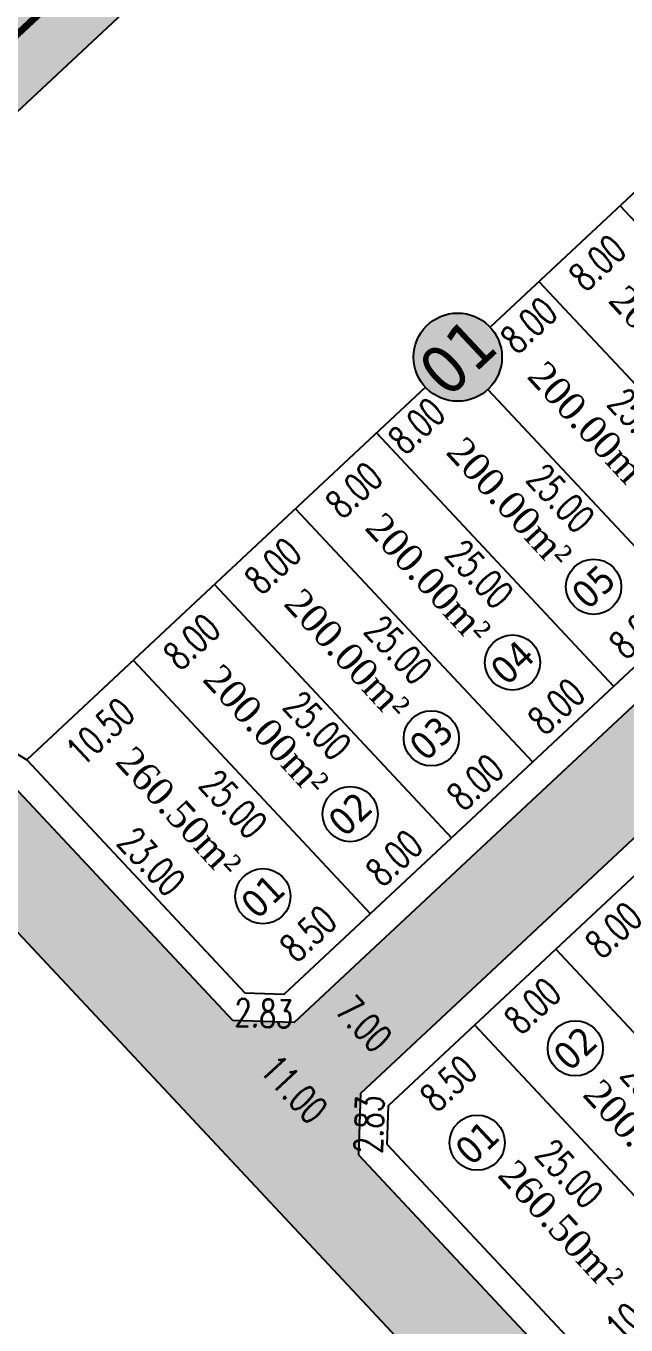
# Model space of a CAD drawing. Header units: metres. Extents: x 437145 to 438174, y 9614495 to 9615043.
# Drawn here: x 437211.2 to 437254.4, y 9614677.4 to 9614771.1 of the extents above; entities that cross this region are included whole.
import ezdxf

# ---------------------------------------------------------------- set-up
doc = ezdxf.new("R2010")
doc.units = ezdxf.units.M
doc.header["$PDMODE"] = 35
doc.header["$PDSIZE"] = 0.1
doc.linetypes.add('HIDDEN', pattern=[9.525, 6.35, -3.175])
for name, color, linetype in [('COTAS', 10, 'Continuous'), ('Layer3', 1, 'Continuous'), ('M_FIO', 32, 'Continuous'), ('ÁREA', 7, 'Continuous')]:
    doc.layers.add(name, color=color, linetype=linetype)
doc.styles.add('COTAS', font='romans.shx', dxfattribs={"width": 0.7})
doc.styles.add('tahoma', font='tahoma.ttf')
doc.styles.add('ÁREA', font='times.ttf', dxfattribs={"height": 2})
doc.dimstyles.new('C-75', dxfattribs={"dimtxt": 2, "dimasz": 0.2, "dimexe": 0, "dimexo": 0, "dimgap": 1, "dimtad": 0, "dimzin": 4, "dimdsep": 46, "dimtxsty": 'COTAS', "dimblk1": 'BOL-COT', "dimblk2": 'BOL-COT', "dimsah": 1, "dimcen": 0.1, "dimse1": 1, "dimse2": 1, "dimsd1": 1, "dimsd2": 1, "dimclrd": 8, "dimclre": 256, "dimaunit": 1, "dimadec": 3, "dimazin": 0, "dimtfac": 0.5, "dimtix": 1, "dimtmove": 0, "dimatfit": 3, "dimldrblk": 'BOL-COT', "dimfxl": 1, "dimtolj": 1, "dimtzin": 0, "dimarcsym": 0})

# ---------------------------------------------------------------- blocks, each defined once
blk = doc.blocks.new('*D14')
at = {"layer": 'Defpoints', "color": 0, "transparency": 16777216}
for p in [(2437.273, 1163.543), (2437.272, 1161.543), (2445.77, 1161.541)]:
    blk.add_point(p, dxfattribs=at)
at = {"layer": 'Layer3', "transparency": 16777216, "insert": (2441.521, 1163.542), "char_height": 2, "attachment_point": 5, "rotation": 359.98901, "style": 'COTAS'}
blk.add_mtext('\\A1;8.50', dxfattribs=at)
blk = doc.blocks.new('BOL-COT')
at = {"layer": 'COTAS'}
for p, q in [((-2, 0), (2, 0)), ((0, -3), (0, 3))]:
    blk.add_line(p, q, dxfattribs=at)
blk.add_circle((0, 0), 0.4, dxfattribs=at)
blk = doc.blocks.new('*D34')
at = {"layer": 'Defpoints', "color": 0, "transparency": 16777216}
for p in [(2437.273, 1150.543), (2445.773, 1150.543), (2445.773, 1148.746)]:
    blk.add_point(p, dxfattribs=at)
at = {"layer": 'Layer3', "transparency": 16777216, "insert": (2441.523, 1148.746), "char_height": 2, "attachment_point": 5, "rotation": 0.00204, "style": 'COTAS'}
blk.add_mtext('\\A1;8.50', dxfattribs=at)
blk = doc.blocks.new('*D84')
at = {"layer": 'Defpoints', "color": 0, "transparency": 16777216}
for p in [(2445.771, 1186.543), (2443.961, 1161.543), (2445.772, 1161.543)]:
    blk.add_point(p, dxfattribs=at)
at = {"layer": 'Layer3', "transparency": 16777216, "insert": (2443.961, 1174.043), "char_height": 2, "attachment_point": 5, "rotation": 270.00204, "style": 'COTAS'}
blk.add_mtext('\\A1;25.00', dxfattribs=at)
blk = doc.blocks.new('*D125')
at = {"layer": 'Defpoints', "color": 0, "transparency": 16777216}
for p in [(2445.774, 1127.514), (2435.274, 1125.543), (2445.774, 1125.543)]:
    blk.add_point(p, dxfattribs=at)
at = {"layer": 'Layer3', "transparency": 16777216, "insert": (2440.524, 1127.514), "char_height": 2, "attachment_point": 5, "rotation": 0.00204, "style": 'COTAS'}
blk.add_mtext('\\A1;10.50', dxfattribs=at)
blk = doc.blocks.new('*D174')
at = {"layer": 'Defpoints', "color": 0, "transparency": 16777216}
for p in [(2445.773, 1150.543), (2453.773, 1150.544), (2453.773, 1148.694)]:
    blk.add_point(p, dxfattribs=at)
at = {"layer": 'Layer3', "transparency": 16777216, "insert": (2449.773, 1148.694), "char_height": 2, "attachment_point": 5, "rotation": 0.00203, "style": 'COTAS'}
blk.add_mtext('\\A1;8.00', dxfattribs=at)
blk = doc.blocks.new('*D175')
at = {"layer": 'Defpoints', "color": 0, "transparency": 16777216}
for p in [(2453.773, 1150.544), (2461.773, 1150.544), (2461.773, 1148.694)]:
    blk.add_point(p, dxfattribs=at)
at = {"layer": 'Layer3', "transparency": 16777216, "insert": (2457.773, 1148.694), "char_height": 2, "attachment_point": 5, "rotation": 0.00203, "style": 'COTAS'}
blk.add_mtext('\\A1;8.00', dxfattribs=at)
blk = doc.blocks.new('*D178')
at = {"layer": 'Defpoints', "color": 0, "transparency": 16777216}
for p in [(2454.176, 1150.539), (2451.857, 1125.539), (2454.177, 1125.539)]:
    blk.add_point(p, dxfattribs=at)
at = {"layer": 'Layer3', "transparency": 16777216, "insert": (2451.857, 1138.039), "char_height": 2, "attachment_point": 5, "rotation": 270.00204, "style": 'COTAS'}
blk.add_mtext('\\A1;25.00', dxfattribs=at)
blk = doc.blocks.new('*D179')
at = {"layer": 'Defpoints', "color": 0, "transparency": 16777216}
for p in [(2462.176, 1150.539), (2459.857, 1125.539), (2462.177, 1125.539)]:
    blk.add_point(p, dxfattribs=at)
at = {"layer": 'Layer3', "transparency": 16777216, "insert": (2459.857, 1138.039), "char_height": 2, "attachment_point": 5, "rotation": 270.00204, "style": 'COTAS'}
blk.add_mtext('\\A1;25.00', dxfattribs=at)
blk = doc.blocks.new('*D180')
at = {"layer": 'Defpoints', "color": 0, "transparency": 16777216}
for p in [(2462.176, 1150.539), (2459.857, 1125.539), (2462.177, 1125.539)]:
    blk.add_point(p, dxfattribs=at)
at = {"layer": 'Layer3', "transparency": 16777216, "insert": (2459.857, 1138.039), "char_height": 2, "attachment_point": 5, "rotation": 270.00204, "style": 'COTAS'}
blk.add_mtext('\\A1;25.00', dxfattribs=at)
blk = doc.blocks.new('*D184')
at = {"layer": 'Defpoints', "color": 0, "transparency": 16777216}
for p in [(2445.773, 1150.543), (2443.454, 1125.543), (2445.774, 1125.543)]:
    blk.add_point(p, dxfattribs=at)
at = {"layer": 'Layer3', "transparency": 16777216, "insert": (2443.454, 1138.043), "char_height": 2, "attachment_point": 5, "rotation": 270.00204, "style": 'COTAS'}
blk.add_mtext('\\A1;25.00', dxfattribs=at)
blk = doc.blocks.new('*D215')
at = {"layer": 'Defpoints', "color": 0, "transparency": 16777216}
for p in [(2435.271, 1186.543), (2445.769, 1186.545), (2445.769, 1184.407)]:
    blk.add_point(p, dxfattribs=at)
at = {"layer": 'Layer3', "transparency": 16777216, "insert": (2440.521, 1184.406), "char_height": 2, "attachment_point": 5, "rotation": 0.0128, "style": 'COTAS'}
blk.add_mtext('\\A1;10.50', dxfattribs=at)
blk = doc.blocks.new('*D229')
at = {"layer": 'Defpoints', "color": 0, "transparency": 16777216}
for p in [(2453.772, 1163.293), (2445.772, 1161.543), (2453.772, 1161.544)]:
    blk.add_point(p, dxfattribs=at)
at = {"layer": 'Layer3', "transparency": 16777216, "insert": (2449.772, 1163.292), "char_height": 2, "attachment_point": 5, "rotation": 0.00204, "style": 'COTAS'}
blk.add_mtext('\\A1;8.00', dxfattribs=at)
blk = doc.blocks.new('*D231')
at = {"layer": 'Defpoints', "color": 0, "transparency": 16777216}
for p in [(2453.771, 1186.544), (2452.25, 1161.544), (2453.772, 1161.544)]:
    blk.add_point(p, dxfattribs=at)
at = {"layer": 'Layer3', "transparency": 16777216, "insert": (2452.249, 1174.044), "char_height": 2, "attachment_point": 5, "rotation": 270.00204, "style": 'COTAS'}
blk.add_mtext('\\A1;25.00', dxfattribs=at)
blk = doc.blocks.new('*D232')
at = {"layer": 'Defpoints', "color": 0, "transparency": 16777216}
for p in [(2445.771, 1186.543), (2453.771, 1186.544), (2453.771, 1184.64)]:
    blk.add_point(p, dxfattribs=at)
at = {"layer": 'Layer3', "transparency": 16777216, "insert": (2449.771, 1184.639), "char_height": 2, "attachment_point": 5, "rotation": 0.00204, "style": 'COTAS'}
blk.add_mtext('\\A1;8.00', dxfattribs=at)
blk = doc.blocks.new('*D233')
at = {"layer": 'Defpoints', "color": 0, "transparency": 16777216}
for p in [(2461.772, 1163.293), (2453.772, 1161.544), (2461.772, 1161.544)]:
    blk.add_point(p, dxfattribs=at)
at = {"layer": 'Layer3', "transparency": 16777216, "insert": (2457.772, 1163.293), "char_height": 2, "attachment_point": 5, "rotation": 0.00204, "style": 'COTAS'}
blk.add_mtext('\\A1;8.00', dxfattribs=at)
blk = doc.blocks.new('*D234')
at = {"layer": 'Defpoints', "color": 0, "transparency": 16777216}
for p in [(2461.771, 1186.544), (2460.25, 1161.544), (2461.772, 1161.544)]:
    blk.add_point(p, dxfattribs=at)
at = {"layer": 'Layer3', "transparency": 16777216, "insert": (2460.249, 1174.044), "char_height": 2, "attachment_point": 5, "rotation": 270.00204, "style": 'COTAS'}
blk.add_mtext('\\A1;25.00', dxfattribs=at)
blk = doc.blocks.new('*D235')
at = {"layer": 'Defpoints', "color": 0, "transparency": 16777216}
for p in [(2453.771, 1186.544), (2461.771, 1186.544), (2461.771, 1184.64)]:
    blk.add_point(p, dxfattribs=at)
at = {"layer": 'Layer3', "transparency": 16777216, "insert": (2457.771, 1184.64), "char_height": 2, "attachment_point": 5, "rotation": 0.00204, "style": 'COTAS'}
blk.add_mtext('\\A1;8.00', dxfattribs=at)
blk = doc.blocks.new('*D236')
at = {"layer": 'Defpoints', "color": 0, "transparency": 16777216}
for p in [(2469.772, 1163.293), (2461.772, 1161.544), (2469.772, 1161.544)]:
    blk.add_point(p, dxfattribs=at)
at = {"layer": 'Layer3', "transparency": 16777216, "insert": (2465.772, 1163.293), "char_height": 2, "attachment_point": 5, "rotation": 0.00204, "style": 'COTAS'}
blk.add_mtext('\\A1;8.00', dxfattribs=at)
blk = doc.blocks.new('*D237')
at = {"layer": 'Defpoints', "color": 0, "transparency": 16777216}
for p in [(2469.771, 1186.544), (2468.25, 1161.544), (2469.772, 1161.544)]:
    blk.add_point(p, dxfattribs=at)
at = {"layer": 'Layer3', "transparency": 16777216, "insert": (2468.249, 1174.044), "char_height": 2, "attachment_point": 5, "rotation": 270.00204, "style": 'COTAS'}
blk.add_mtext('\\A1;25.00', dxfattribs=at)
blk = doc.blocks.new('*D238')
at = {"layer": 'Defpoints', "color": 0, "transparency": 16777216}
for p in [(2461.771, 1186.544), (2469.771, 1186.544), (2469.771, 1184.64)]:
    blk.add_point(p, dxfattribs=at)
at = {"layer": 'Layer3', "transparency": 16777216, "insert": (2465.771, 1184.64), "char_height": 2, "attachment_point": 5, "rotation": 0.00204, "style": 'COTAS'}
blk.add_mtext('\\A1;8.00', dxfattribs=at)
blk = doc.blocks.new('*D239')
at = {"layer": 'Defpoints', "color": 0, "transparency": 16777216}
for p in [(2477.772, 1163.293), (2469.772, 1161.544), (2477.772, 1161.545)]:
    blk.add_point(p, dxfattribs=at)
at = {"layer": 'Layer3', "transparency": 16777216, "insert": (2473.772, 1163.293), "char_height": 2, "attachment_point": 5, "rotation": 0.00204, "style": 'COTAS'}
blk.add_mtext('\\A1;8.00', dxfattribs=at)
blk = doc.blocks.new('*D240')
at = {"layer": 'Defpoints', "color": 0, "transparency": 16777216}
for p in [(2477.771, 1186.545), (2476.25, 1161.544), (2477.772, 1161.545)]:
    blk.add_point(p, dxfattribs=at)
at = {"layer": 'Layer3', "transparency": 16777216, "insert": (2476.249, 1174.044), "char_height": 2, "attachment_point": 5, "rotation": 270.00204, "style": 'COTAS'}
blk.add_mtext('\\A1;25.00', dxfattribs=at)
blk = doc.blocks.new('*D242')
at = {"layer": 'Defpoints', "color": 0, "transparency": 16777216}
for p in [(2485.771, 1186.545), (2484.25, 1161.545), (2485.772, 1161.545)]:
    blk.add_point(p, dxfattribs=at)
at = {"layer": 'Layer3', "transparency": 16777216, "insert": (2484.249, 1174.045), "char_height": 2, "attachment_point": 5, "rotation": 270.00204, "style": 'COTAS'}
blk.add_mtext('\\A1;25.00', dxfattribs=at)
blk = doc.blocks.new('*D244')
at = {"layer": 'Defpoints', "color": 0, "transparency": 16777216}
for p in [(2493.771, 1186.545), (2492.25, 1161.545), (2493.772, 1161.545)]:
    blk.add_point(p, dxfattribs=at)
at = {"layer": 'Layer3', "transparency": 16777216, "insert": (2492.249, 1174.045), "char_height": 2, "attachment_point": 5, "rotation": 270.00204, "style": 'COTAS'}
blk.add_mtext('\\A1;25.00', dxfattribs=at)
blk = doc.blocks.new('*D245')
at = {"layer": 'Defpoints', "color": 0, "transparency": 16777216}
for p in [(2485.771, 1186.545), (2493.771, 1186.545), (2493.771, 1184.641)]:
    blk.add_point(p, dxfattribs=at)
at = {"layer": 'Layer3', "transparency": 16777216, "insert": (2489.771, 1184.641), "char_height": 2, "attachment_point": 5, "rotation": 0.00204, "style": 'COTAS'}
blk.add_mtext('\\A1;8.00', dxfattribs=at)
blk = doc.blocks.new('*D248')
at = {"layer": 'Defpoints', "color": 0, "transparency": 16777216}
for p in [(2493.771, 1186.545), (2501.771, 1186.545), (2501.771, 1184.641)]:
    blk.add_point(p, dxfattribs=at)
at = {"layer": 'Layer3', "transparency": 16777216, "insert": (2497.771, 1184.641), "char_height": 2, "attachment_point": 5, "rotation": 0.00204, "style": 'COTAS'}
blk.add_mtext('\\A1;8.00', dxfattribs=at)
blk = doc.blocks.new('*D361')
at = {"layer": 'Defpoints', "color": 0, "transparency": 16777216}
for p in [(2437.273, 1150.543), (2434.325, 1149.491), (2435.273, 1148.543)]:
    blk.add_point(p, dxfattribs=at)
at = {"layer": 'Layer3', "transparency": 16777216, "insert": (2435.325, 1150.491), "char_height": 2, "attachment_point": 5, "rotation": 45.00204, "style": 'COTAS'}
blk.add_mtext('\\A1;2.83', dxfattribs=at)
blk = doc.blocks.new('*D362')
at = {"layer": 'Defpoints', "color": 0, "transparency": 16777216}
for p in [(2435.272, 1163.543), (2437.272, 1161.543), (2436.256, 1160.527)]:
    blk.add_point(p, dxfattribs=at)
at = {"layer": 'Layer3', "transparency": 16777216, "insert": (2435.256, 1161.527), "char_height": 2, "attachment_point": 5, "rotation": 314.99665, "style": 'COTAS'}
blk.add_mtext('\\A1;2.83', dxfattribs=at)
blk = doc.blocks.new('*D850')
at = {"layer": 'Defpoints', "color": 0, "transparency": 16777216}
for p in [(2435.271, 1186.543), (2435.272, 1163.543), (2436.831, 1163.543)]:
    blk.add_point(p, dxfattribs=at)
at = {"layer": 'Layer3', "transparency": 16777216, "insert": (2436.831, 1175.043), "char_height": 2, "attachment_point": 5, "rotation": 270.00204, "style": 'COTAS'}
blk.add_mtext('\\A1;23.00', dxfattribs=at)
blk = doc.blocks.new('*D867')
at = {"layer": 'Defpoints', "color": 0, "transparency": 16777216}
for p in [(2477.751, 1185.862), (2485.751, 1185.863), (2485.751, 1184.724)]:
    blk.add_point(p, dxfattribs=at)
at = {"layer": 'Layer3', "transparency": 16777216, "insert": (2483.089, 1184.724), "char_height": 2, "attachment_point": 5, "rotation": 0.00189, "style": 'COTAS'}
blk.add_mtext('\\A1;8.00', dxfattribs=at)
blk = doc.blocks.new('*D868')
at = {"layer": 'Defpoints', "color": 0, "transparency": 16777216}
for p in [(2466.89, 1186.083), (2474.89, 1186.084), (2474.89, 1184.945)]:
    blk.add_point(p, dxfattribs=at)
at = {"layer": 'Layer3', "transparency": 16777216, "insert": (2472.228, 1184.945), "char_height": 2, "attachment_point": 5, "rotation": 0.00189, "style": 'COTAS'}
blk.add_mtext('\\A1;8.00', dxfattribs=at)
blk = doc.blocks.new('*D898')
at = {"layer": 'Defpoints', "color": 0, "transparency": 16777216}
for p in [(2437.272, 1161.543), (2433.111, 1150.543), (2437.273, 1150.543)]:
    blk.add_point(p, dxfattribs=at)
at = {"layer": 'Layer3', "transparency": 16777216, "insert": (2433.111, 1156.043), "char_height": 2, "attachment_point": 5, "rotation": 270.00204, "style": 'COTAS'}
blk.add_mtext('\\A1;11.00', dxfattribs=at)
blk = doc.blocks.new('*D899')
at = {"layer": 'Defpoints', "color": 0, "transparency": 16777216}
for p in [(2437.804, 1159.543), (2437.805, 1152.543), (2440.013, 1152.543)]:
    blk.add_point(p, dxfattribs=at)
at = {"layer": 'Layer3', "transparency": 16777216, "insert": (2440.013, 1156.043), "char_height": 2, "attachment_point": 5, "rotation": 270.00204, "style": 'COTAS'}
blk.add_mtext('\\A1;7.00', dxfattribs=at)
blk = doc.blocks.new('atutu')
h = blk.add_hatch(color=252)
h.dxf.hatch_style = 1
h.paths.add_polyline_path([(2863.271, 1159.558), (2832.441, 1159.557), (2829.27, 1162.729), (2829.271, 1186.557), (2822.271, 1186.557), (2822.27, 1162.728), (2819.098, 1159.557), (2712.444, 1159.553), (2709.272, 1162.724), (2709.271, 1186.548), (2702.271, 1186.553), (2702.272, 1162.724), (2699.101, 1159.552), (2531.944, 1159.546), (2528.772, 1162.718), (2528.771, 1186.546), (2521.771, 1186.546), (2521.772, 1162.718), (2518.601, 1159.546), (2436.444, 1159.543), (2433.273, 1162.713), (2433.273, 1186.282), (2426.273, 1186.282), (2426.282, 928.758), (2433.282, 928.743), (2433.28, 991.384), (2436.439, 994.543), (2521.437, 994.546), (2521.437, 994.546), (2524.218, 994.546), (2531.218, 994.546), (2534.78, 994.547), (2534.769, 994.547), (2792.107, 994.556), (2795.278, 991.384), (2795.281, 928.756), (2802.281, 928.756), (2802.278, 991.395), (2805.439, 994.556), (2853.118, 994.558), (2856.278, 991.397), (2856.281, 928.758), (2863.271, 928.758)])
h.paths.add_polyline_path([(2612.273, 1149.378), (2612.278, 1004.721), (2609.106, 1001.549), (2561.45, 1001.548), (2558.278, 1004.719), (2558.273, 1149.376), (2561.444, 1152.548), (2609.101, 1152.549)], flags=16)
h.paths.add_polyline_path([(2619.273, 1149.378), (2622.444, 1152.55), (2670.101, 1152.551), (2673.273, 1149.38), (2673.278, 1004.723), (2670.106, 1001.551), (2622.45, 1001.55), (2619.278, 1004.721)], flags=16)
h.paths.add_polyline_path([(2551.273, 1149.376), (2551.278, 1004.719), (2548.106, 1001.547), (2500.45, 1001.545), (2497.278, 1004.717), (2497.273, 1149.374), (2500.444, 1152.545), (2548.101, 1152.547)], flags=16)
h.paths.add_polyline_path([(2680.273, 1149.38), (2683.444, 1152.552), (2731.101, 1152.554), (2734.273, 1149.382), (2734.278, 1004.725), (2731.106, 1001.554), (2683.45, 1001.552), (2680.278, 1004.723)], flags=16)
h.paths.add_polyline_path([(2490.273, 1149.373), (2490.278, 1004.717), (2487.106, 1001.545), (2436.452, 1001.543), (2433.279, 1004.716), (2433.274, 1149.373), (2436.444, 1152.543), (2487.101, 1152.545)], flags=16)
h.paths.add_polyline_path([(2741.273, 1149.382), (2744.444, 1152.554), (2792.101, 1152.556), (2795.273, 1149.384), (2795.278, 1004.727), (2792.106, 1001.556), (2744.45, 1001.554), (2741.278, 1004.725)], flags=16)
h.paths.add_polyline_path([(2802.273, 1149.384), (2805.444, 1152.556), (2853.101, 1152.558), (2856.273, 1149.386), (2856.278, 1004.73), (2853.106, 1001.558), (2805.45, 1001.556), (2802.278, 1004.728)], flags=16)
at = {"layer": 'Layer3', "ltscale": 5}
h = blk.add_hatch(dxfattribs=at)
h.set_pattern_fill('AR-SAND', color=49, scale=0.1)
h.set_pattern_definition([(37.5, (-475087.59496, -9591321.84182), (-0.006299335811, 0.1926823769013), [0, -0.152, 0, -0.17, 0, -0.1625]), (7.5, (-475087.59496, -9591321.84182), (0.176977670527, 0.282214606523), [0, -0.082, 0, -0.137, 0, -0.0525]), (327.5, (-475087.71796, -9591321.84182), (0.3114141861751, 0.0005659053537), [0, -0.05, 0, -0.18, 0, -0.235]), (317.5, (-475087.71796, -9591321.84182), (0.300612660457, 0.0877675564934), [0, -0.025, 0, -0.118, 0, -0.135])])
h.paths.add_polyline_path([(2864.466, 1229.158), (2384.965, 1229.158), (2384.965, 1225.23), (2864.466, 1225.158)])
h.paths.add_polyline_path([(2864.466, 1225.158), (2384.965, 1225.23), (2384.965, 1221.158), (2864.466, 1221.158)])
at = {"layer": 'Layer3'}
h = blk.add_hatch(color=101, dxfattribs=at)
h.dxf.hatch_style = 1
h.set_gradient(color1=(131, 236, 156), color2=(83, 228, 117), one_color=1, tint=0.61)
h.paths.add_polyline_path([(2480.086, 1184.359, 1), (2475.457, 1188.73, 1)])
at = {"layer": 'Layer3', "color": 0}
for p, q in [((2453.771, 1186.544), (2453.772, 1161.544)), ((2461.771, 1186.544), (2461.772, 1161.544)), ((2469.771, 1186.544), (2469.772, 1161.544)), ((2485.771, 1186.545), (2485.772, 1161.545)), ((2493.771, 1186.545), (2493.772, 1161.545)), ((2477.772, 1183.362), (2477.772, 1161.544))]:
    blk.add_line(p, q, dxfattribs=at)
at = {"layer": 'Layer3', "color": 40, "linetype": 'HIDDEN', "const_width": 0.5}
blk.add_lwpolyline([(2384.965, 1225.23), (2864.466, 1225.158)], dxfattribs=at)
at = {"layer": 'Layer3', "color": 9}
blk.add_lwpolyline([(2384.965, 1221.158), (2864.466, 1221.158)], dxfattribs=at)
at = {"layer": 'Layer3', "color": 0}
for points in [[(2425.657, 1221.158), (2435.271, 1186.543)], [(2474.589, 1186.544), (2435.271, 1186.543)], [(2435.271, 1186.543), (2435.272, 1163.543)], [(2445.771, 1186.543), (2445.772, 1161.543)], [(2702.797, 1186.553), (2480.954, 1186.545)], [(2435.273, 1163.543), (2437.272, 1161.543)], [(2437.272, 1161.543), (2517.772, 1161.546)], [(2435.273, 1148.543), (2437.273, 1150.543)], [(2437.273, 1150.543), (2486.273, 1150.545)], [(2445.773, 1150.543), (2445.774, 1125.543)], [(2453.773, 1150.544), (2453.774, 1125.544)], [(2435.273, 1148.543), (2435.278, 1005.543)]]:
    blk.add_lwpolyline(points, dxfattribs=at)
for centre, radius in [((2477.771, 1186.544), 3.183), ((2440.971, 1167.735), 1.991), ((2449.613, 1167.766), 1.991), ((2457.613, 1167.766), 1.991), ((2465.613, 1167.766), 1.991), ((2473.613, 1167.767), 1.991), ((2440.115, 1144.21), 1.991), ((2449.925, 1144.355), 1.991)]:
    blk.add_circle(centre, radius, dxfattribs=at)
at = {"layer": 'M_FIO'}
for points in [[(2426.273, 1186.078), (2426.282, 928.758)], [(2426.273, 1186.078), (2426.282, 928.758)], [(2433.273, 1186.282), (2433.273, 1162.713)], [(2433.273, 1186.282), (2433.273, 1162.713)], [(2433.273, 1162.713), (2436.444, 1159.543)], [(2433.273, 1162.713), (2436.444, 1159.543)], [(2436.444, 1159.543), (2518.601, 1159.546)], [(2436.444, 1159.543), (2518.601, 1159.546)], [(2433.274, 1149.373), (2436.444, 1152.543)], [(2433.274, 1149.373), (2436.444, 1152.543)], [(2436.444, 1152.543), (2487.101, 1152.545)], [(2436.444, 1152.543), (2487.101, 1152.545)], [(2433.274, 1149.373), (2433.279, 1004.716)], [(2433.274, 1149.373), (2433.279, 1004.716)]]:
    blk.add_lwpolyline(points, dxfattribs=at)
at = {"layer": 'Layer3', "color": 1, "insert": (2477.771, 1186.545), "char_height": 3.5, "attachment_point": 5, "rotation": 0.00204, "style": 'tahoma'}
blk.add_mtext('\\A1;01', dxfattribs=at)
at = {"layer": 'Layer3', "color": 5, "char_height": 2, "attachment_point": 5, "rotation": 0.00204, "style": 'tahoma'}
for s, insert in [('\\A1;01', (2440.971, 1167.735)), ('\\A1;02', (2449.613, 1167.766)), ('\\A1;03', (2457.613, 1167.766)), ('\\A1;04', (2465.613, 1167.766)), ('\\A1;05', (2473.613, 1167.767)), ('\\A1;01', (2440.115, 1144.21)), ('\\A1;02', (2449.925, 1144.355))]:
    blk.add_mtext(s, dxfattribs=dict(at, insert=insert))
at = {"layer": 'ÁREA', "linetype": 'Continuous', "lineweight": -2, "extrusion": (-0.000658808, -0.026227, 0.999656), "style": 'ÁREA'}
for s, p in [('260.50m²', (2409.276, 1242.442, -37.121)), ('200.00m²', (2417.914, 1242.689, -37.127)), ('200.00m²', (2425.912, 1242.891, -37.132)), ('200.00m²', (2433.909, 1243.092, -37.138)), ('200.00m²', (2441.907, 1243.293, -37.143)), ('200.00m²', (2449.904, 1243.494, -37.148)), ('200.00m²', (2457.902, 1243.695, -37.153)), ('260.50m²', (2410.057, 1201.876, -36.056)), ('200.00m²', (2418.495, 1202.142, -36.063))]:
    blk.add_text(s, height=2, rotation=271, dxfattribs=at).set_placement(p)
at = {"layer": 'Layer3', "color": 0}
for p1, p2, distance, picture, middle in [((2435.271, 1186.543), (2445.769, 1186.545), -2.138, '*D215', (2440.521, 1184.406)), ((2435.271, 1186.543), (2435.272, 1163.543), 1.559, '*D850', (2436.831, 1175.043)), ((2445.771, 1186.543), (2445.772, 1161.543), -1.811, '*D84', (2443.961, 1174.043)), ((2445.771, 1186.543), (2453.771, 1186.544), -1.904, '*D232', (2449.771, 1184.639)), ((2453.771, 1186.544), (2453.772, 1161.544), -1.523, '*D231', (2452.249, 1174.044)), ((2453.771, 1186.544), (2461.771, 1186.544), -1.904, '*D235', (2457.771, 1184.64)), ((2461.771, 1186.544), (2461.772, 1161.544), -1.523, '*D234', (2460.249, 1174.044)), ((2461.771, 1186.544), (2469.771, 1186.544), -1.904, '*D238', (2465.771, 1184.64)), ((2469.771, 1186.544), (2469.772, 1161.544), -1.523, '*D237', (2468.249, 1174.044)), ((2477.771, 1186.545), (2477.772, 1161.545), -1.523, '*D240', (2476.249, 1174.044)), ((2485.771, 1186.545), (2485.772, 1161.545), -1.523, '*D242', (2484.249, 1174.045)), ((2485.771, 1186.545), (2493.771, 1186.545), -1.904, '*D245', (2489.771, 1184.641)), ((2493.771, 1186.545), (2493.772, 1161.545), -1.523, '*D244', (2492.249, 1174.045)), ((2493.771, 1186.545), (2501.771, 1186.545), -1.904, '*D248', (2497.771, 1184.641)), ((2435.272, 1163.543), (2437.272, 1161.543), -1.437, '*D362', (2435.256, 1161.527)), ((2445.77, 1161.541), (2437.272, 1161.543), -1.999, '*D14', (2441.521, 1163.542)), ((2445.772, 1161.543), (2453.772, 1161.544), 1.749, '*D229', (2449.772, 1163.292)), ((2453.772, 1161.544), (2461.772, 1161.544), 1.749, '*D233', (2457.772, 1163.293)), ((2461.772, 1161.544), (2469.772, 1161.544), 1.749, '*D236', (2465.772, 1163.293)), ((2469.772, 1161.544), (2477.772, 1161.545), 1.749, '*D239', (2473.772, 1163.293)), ((2437.273, 1150.543), (2435.273, 1148.543), -1.34, '*D361', (2435.325, 1150.491)), ((2437.273, 1150.543), (2445.773, 1150.543), -1.797, '*D34', (2441.523, 1148.746)), ((2445.773, 1150.543), (2445.774, 1125.543), -2.319, '*D184', (2443.454, 1138.043)), ((2445.773, 1150.543), (2453.773, 1150.544), -1.85, '*D174', (2449.773, 1148.694)), ((2454.176, 1150.539), (2454.177, 1125.539), -2.319, '*D178', (2451.857, 1138.039)), ((2453.773, 1150.544), (2461.773, 1150.544), -1.85, '*D175', (2457.773, 1148.694)), ((2462.176, 1150.539), (2462.177, 1125.539), -2.319, '*D179', (2459.857, 1138.039)), ((2462.176, 1150.539), (2462.177, 1125.539), -2.319, '*D180', (2459.857, 1138.039)), ((2435.274, 1125.543), (2445.774, 1125.543), 1.97, '*D125', (2440.524, 1127.514))]:
    dim = blk.add_aligned_dim(p1=p1, p2=p2, distance=distance, dimstyle='C-75', dxfattribs=at)
    dim.commit()
    dim.dimension.update_dxf_attribs({"geometry": picture, "text_midpoint": middle})
for base, p1, p2, picture, middle in [((2474.89, 1184.945), (2466.89, 1186.083), (2474.89, 1186.084), '*D868', (2472.228, 1184.945)), ((2485.751, 1184.724), (2477.751, 1185.862), (2485.751, 1185.863), '*D867', (2483.089, 1184.724))]:
    dim = blk.add_linear_dim(base=base, p1=p1, p2=p2, angle=0.00189, dimstyle='C-75', dxfattribs=at)
    dim.commit()
    dim.dimension.update_dxf_attribs({"geometry": picture, "text_midpoint": middle, "dimtype": 129})
for p1, p2, distance, picture, middle in [((2437.272, 1161.543), (2437.273, 1150.543), -4.162, '*D898', (2433.111, 1156.043)), ((2437.804, 1159.543), (2437.805, 1152.543), 2.209, '*D899', (2440.013, 1156.043))]:
    dim = blk.add_aligned_dim(p1=p1, p2=p2, distance=distance, dimstyle='C-75', override={"dimfxl": 1.25}, dxfattribs=at)
    dim.commit()
    dim.dimension.update_dxf_attribs({"geometry": picture, "text_midpoint": middle})

msp = doc.modelspace()

# ---------------------------------------------------------------- block references
at = {"rotation": 43.07140519794264}
msp.add_blockref('atutu', (436242.56989, 9612188.32106), dxfattribs=at)

doc.saveas('drawing.dxf')
